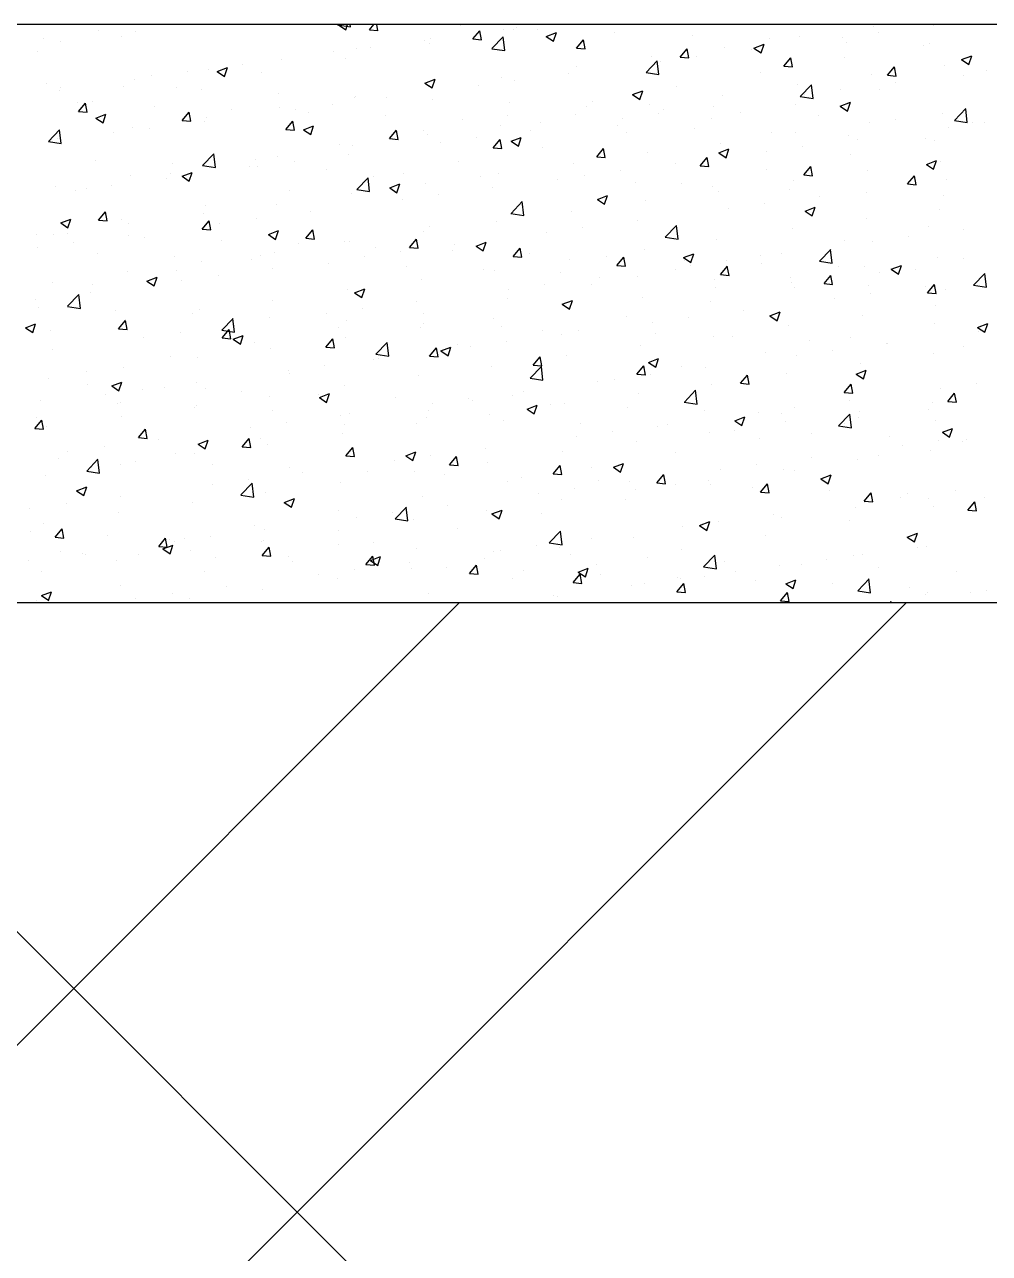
# Model space of a CAD drawing. Header units: millimetres. Extents: x 331487 to 517269, y 198509 to 399936.
# Drawn here: x 406974 to 407642, y 399086 to 399936 of the extents above; entities that cross this region are included whole.
import ezdxf

# ---------------------------------------------------------------- set-up
doc = ezdxf.new("R2010")
doc.units = ezdxf.units.MM
doc.header["$MEASUREMENT"] = 0
doc.linetypes.add('DASHED', pattern=[0.75, 0.5, -0.25])
doc.layers.add('9th_Sunk', color=251, linetype='DASHED', lineweight=5)
doc.layers.add('COLUMN', color=6, linetype='Continuous')

msp = doc.modelspace()

# ---------------------------------------------------------------- linework, layer by layer
at = {"layer": '9th_Sunk', "linetype": 'Continuous'}
for p, q in [((405151.8, 397104.15), (407584.13, 399536.48)), ((405615.84, 397877.55), (407274.77, 399536.48)), ((407471.99, 398805.62), (406741.14, 399536.48))]:
    msp.add_line(p, q, dxfattribs=at)
at = {"layer": 'COLUMN'}
for p, q in [((420345.71, 399936.48), (392220.13, 399936.48)), ((420350.13, 399536.48), (392620.13, 399536.48))]:
    msp.add_line(p, q, dxfattribs=at)
at = {"layer": 'COLUMN', "color": 2, "linetype": 'Continuous'}
for p, q in [((407025.23, 399932.04), (407025.23, 399932.04)), ((407051.09, 399931.97), (407051.09, 399931.97)), ((407190.66, 399936.36), (407199.55, 399934.98)), ((407190.69, 399936.4), (407190.77, 399936.48)), ((407191.39, 399936.28), (407191.9, 399936.48)), ((407191.39, 399936.28), (407196.37, 399932.92)), ((407196.36, 399932.92), (407197.55, 399936.48)), ((407199.55, 399934.98), (407199.38, 399936.48)), ((407212.64, 399932.79), (407215.73, 399936.48)), ((407212.64, 399932.79), (407218.61, 399932.27)), ((407218.61, 399932.26), (407217.84, 399936.48)), ((407275.78, 399935.63), (407275.78, 399935.63)), ((407284.36, 399926.52), (407289.18, 399932.26)), ((407290.34, 399925.99), (407289.18, 399932.26)), ((407305.52, 399933.07), (407305.52, 399933.07)), ((407312.63, 399933.1), (407312.63, 399933.1)), ((407314.2, 399934.11), (407314.2, 399934.11)), ((407329.17, 399933.38), (407329.17, 399933.38)), ((407561.38, 399935.26), (407561.38, 399935.26)), ((407602.93, 399936.14), (407602.93, 399936.14)), ((406987.36, 399927.06), (406987.36, 399927.06)), ((406999.15, 399924.47), (406999.15, 399924.47)), ((407041.17, 399928.05), (407041.17, 399928.05)), ((407251.05, 399925.8), (407251.05, 399925.8)), ((407255.01, 399926.66), (407255.01, 399926.66)), ((407284.36, 399926.52), (407290.34, 399925.99)), ((407297.42, 399919.85), (407305.21, 399927.97)), ((407306.28, 399918.43), (407305.17, 399927.93)), ((407335.1, 399928.27), (407342.11, 399930.96)), ((407335.1, 399928.27), (407340.08, 399924.92)), ((407340.07, 399924.91), (407342.1, 399930.96)), ((407356.09, 399920.24), (407360.91, 399925.99)), ((407362.06, 399919.71), (407360.91, 399925.98)), ((407382.55, 399931.12), (407382.55, 399931.12)), ((407435.93, 399928.87), (407435.93, 399928.87)), ((407489.31, 399926.61), (407489.31, 399926.61)), ((407510.03, 399928.22), (407510.03, 399928.22)), ((407540.02, 399927.86), (407540.02, 399927.86)), ((407542.7, 399924.35), (407542.7, 399924.35)), ((407565.05, 399931.16), (407565.05, 399931.16)), ((407600.1, 399923.48), (407600.1, 399923.48)), ((406982.85, 399918.04), (406982.85, 399918.04)), ((407188.14, 399917.51), (407188.14, 399917.51)), ((407203.66, 399919.62), (407203.66, 399919.62)), ((407213.17, 399920.81), (407213.17, 399920.81)), ((407254.31, 399923.09), (407254.31, 399923.09)), ((407297.38, 399919.81), (407306.28, 399918.43)), ((407356.09, 399920.24), (407362.07, 399919.72)), ((407427.82, 399913.97), (407432.64, 399919.71)), ((407433.79, 399913.44), (407432.63, 399919.71)), ((407458.09, 399920.72), (407458.09, 399920.72)), ((407476.86, 399919.55), (407476.86, 399919.55)), ((407478.82, 399920.26), (407485.82, 399922.95)), ((407478.82, 399920.26), (407483.79, 399916.91)), ((407483.79, 399916.91), (407485.82, 399922.95)), ((407596.08, 399922.1), (407596.08, 399922.1)), ((407622.53, 399912.25), (407629.53, 399914.94)), ((407627.5, 399908.9), (407629.53, 399914.94)), ((407107.37, 399904.03), (407114.37, 399906.71)), ((407112.34, 399900.67), (407114.37, 399906.71)), ((407124.98, 399909.2), (407124.98, 399909.2)), ((407151.72, 399912.13), (407151.72, 399912.13)), ((407195.99, 399913.08), (407195.99, 399913.08)), ((407356.24, 399907.27), (407356.24, 399907.27)), ((407404.14, 399903.3), (407411.93, 399911.41)), ((407407.58, 399914.32), (407407.58, 399914.32)), ((407413, 399901.88), (407411.9, 399911.38)), ((407413.96, 399911.27), (407413.96, 399911.27)), ((407427.82, 399913.97), (407433.79, 399913.44)), ((407438.99, 399914.56), (407438.99, 399914.56)), ((407499.54, 399907.69), (407504.36, 399913.44)), ((407499.54, 399907.69), (407505.52, 399907.17)), ((407505.52, 399907.16), (407504.36, 399913.43)), ((407541.78, 399913.47), (407541.78, 399913.47)), ((407571.27, 399901.42), (407576.09, 399907.16)), ((407577.24, 399900.89), (407576.09, 399907.15)), ((407610.67, 399908.37), (407610.67, 399908.37)), ((407622.53, 399912.25), (407627.5, 399908.9)), ((407049.87, 399898.68), (407049.87, 399898.68)), ((407062.08, 399900.92), (407062.08, 399900.92)), ((407087.11, 399904.21), (407087.11, 399904.21)), ((407101.21, 399905.72), (407101.21, 399905.72)), ((407107.37, 399904.03), (407112.34, 399900.67)), ((407137.68, 399903.07), (407137.68, 399903.07)), ((407251.08, 399896.02), (407258.08, 399898.7)), ((407256.05, 399892.66), (407258.08, 399898.7)), ((407304.3, 399899.78), (407304.3, 399899.78)), ((407312.93, 399897.96), (407312.93, 399897.96)), ((407350.8, 399902.95), (407350.8, 399902.95)), ((407404.11, 399903.26), (407413, 399901.88)), ((407483.46, 399903.46), (407483.46, 399903.46)), ((407560.16, 399901.97), (407560.16, 399901.97)), ((407571.27, 399901.42), (407577.24, 399900.89)), ((407624.06, 399901.53), (407624.06, 399901.53)), ((407639.77, 399905.02), (407639.77, 399905.02)), ((406989.4, 399895.81), (406989.4, 399895.81)), ((406997.93, 399891.19), (406997.93, 399891.19)), ((406998.92, 399892.6), (406998.92, 399892.6)), ((407042.78, 399893.55), (407042.78, 399893.55)), ((407079.36, 399893.05), (407079.36, 399893.05)), ((407096.16, 399891.3), (407096.16, 399891.3)), ((407251.08, 399896.02), (407256.06, 399892.66)), ((407253.79, 399893.38), (407253.79, 399893.38)), ((407287.89, 399894.67), (407287.89, 399894.67)), ((407394.79, 399888.01), (407401.8, 399890.7)), ((407399.77, 399884.65), (407401.79, 399890.69)), ((407425.14, 399893.45), (407425.14, 399893.45)), ((407508.82, 399894.93), (407508.82, 399894.93)), ((407510.87, 399886.74), (407518.66, 399894.86)), ((407519.73, 399885.33), (407518.62, 399894.83)), ((407538.75, 399891.72), (407538.75, 399891.72)), ((407565.74, 399891.52), (407565.74, 399891.52)), ((407576.62, 399896.7), (407576.62, 399896.7)), ((407010.48, 399882.38), (407010.48, 399882.38)), ((407011.33, 399876.4), (407016.16, 399882.14)), ((407017.31, 399875.87), (407016.15, 399882.14)), ((407021.04, 399883.04), (407021.04, 399883.04)), ((407149.55, 399889.04), (407149.55, 399889.04)), ((407186.87, 399881.37), (407186.87, 399881.37)), ((407202.45, 399886.33), (407202.45, 399886.33)), ((407202.93, 399886.79), (407202.93, 399886.79)), ((407224.74, 399886.35), (407224.74, 399886.35)), ((407256.31, 399884.53), (407256.31, 399884.53)), ((407309.69, 399882.28), (407309.69, 399882.28)), ((407366.82, 399883.44), (407366.82, 399883.44)), ((407394.79, 399888.01), (407399.77, 399884.65)), ((407406.37, 399881.03), (407406.37, 399881.03)), ((407456.88, 399887.43), (407456.88, 399887.43)), ((407507.42, 399881.5), (407507.42, 399881.5)), ((407510.83, 399886.71), (407519.73, 399885.33)), ((407513.71, 399888.42), (407513.71, 399888.42)), ((407538.51, 399880), (407545.51, 399882.69)), ((407543.48, 399876.64), (407545.51, 399882.69)), ((407011.33, 399876.4), (407017.31, 399875.87)), ((407023.35, 399871.77), (407030.35, 399874.46)), ((407028.32, 399868.42), (407030.35, 399874.46)), ((407063.87, 399880.12), (407063.87, 399880.12)), ((407083.06, 399870.12), (407087.88, 399875.87)), ((407089.04, 399869.59), (407087.88, 399875.86)), ((407100, 399872.43), (407100, 399872.43)), ((407117.25, 399877.87), (407117.25, 399877.87)), ((407150.51, 399878.84), (407150.51, 399878.84)), ((407161.83, 399878.07), (407161.83, 399878.07)), ((407170.63, 399875.61), (407170.63, 399875.61)), ((407224.01, 399873.36), (407224.01, 399873.36)), ((407308.5, 399873.43), (407308.5, 399873.43)), ((407355.02, 399873.99), (407355.02, 399873.99)), ((407363.07, 399880.02), (407363.07, 399880.02)), ((407412.68, 399875.12), (407412.68, 399875.12)), ((407416.46, 399877.77), (407416.46, 399877.77)), ((407450.56, 399880.11), (407450.56, 399880.11)), ((407469.84, 399875.51), (407469.84, 399875.51)), ((407523.22, 399873.26), (407523.22, 399873.26)), ((407538.51, 399880), (407543.48, 399876.64)), ((407609.46, 399875.08), (407609.46, 399875.08)), ((407617.59, 399870.19), (407625.38, 399878.31)), ((407626.45, 399868.78), (407625.35, 399878.27)), ((406990.5, 399855.54), (406998.29, 399863.66)), ((407023.35, 399871.77), (407028.32, 399868.42)), ((407048.65, 399865.39), (407048.65, 399865.39)), ((407060.8, 399864.77), (407060.8, 399864.77)), ((407083.06, 399870.12), (407089.04, 399869.6)), ((407098.68, 399869.76), (407098.68, 399869.76)), ((407154.79, 399863.85), (407159.61, 399869.59)), ((407154.79, 399863.85), (407160.76, 399863.32)), ((407160.76, 399863.32), (407159.61, 399869.59)), ((407167.06, 399863.76), (407174.06, 399866.45)), ((407167.06, 399863.76), (407172.03, 399860.41)), ((407172.03, 399860.41), (407174.06, 399866.45)), ((407277.4, 399871.1), (407277.4, 399871.1)), ((407303.09, 399866.49), (407303.09, 399866.49)), ((407330.78, 399868.84), (407330.78, 399868.84)), ((407384.16, 399866.59), (407384.16, 399866.59)), ((407387.65, 399871.82), (407387.65, 399871.82)), ((407437.54, 399864.33), (407437.54, 399864.33)), ((407449.1, 399871.49), (407449.1, 399871.49)), ((407558.94, 399868.68), (407558.94, 399868.68)), ((407576.6, 399871), (407576.6, 399871)), ((407613.47, 399865.58), (407613.47, 399865.58)), ((407617.56, 399870.16), (407626.45, 399868.78)), ((407629.99, 399868.74), (407629.99, 399868.74)), ((407638.5, 399868.87), (407638.5, 399868.87)), ((406990.47, 399855.5), (406999.36, 399854.12)), ((406996.72, 399857.9), (406996.72, 399857.9)), ((406999.36, 399854.13), (406998.26, 399863.62)), ((407035.77, 399861.48), (407035.77, 399861.48)), ((407226.51, 399857.57), (407231.33, 399863.32)), ((407226.51, 399857.57), (407232.49, 399857.05)), ((407232.49, 399857.04), (407231.33, 399863.31)), ((407250.18, 399863.42), (407250.18, 399863.42)), ((407252.57, 399860.09), (407252.57, 399860.09)), ((407261.59, 399855.23), (407261.59, 399855.23)), ((407286.62, 399858.52), (407286.62, 399858.52)), ((407298.24, 399851.3), (407303.06, 399857.04)), ((407304.21, 399850.77), (407303.06, 399857.04)), ((407310.77, 399855.76), (407317.77, 399858.44)), ((407310.77, 399855.76), (407315.75, 399852.4)), ((407315.74, 399852.4), (407317.77, 399858.44)), ((407324.49, 399863.51), (407324.49, 399863.51)), ((407390.78, 399861.48), (407390.78, 399861.48)), ((407490.92, 399862.08), (407490.92, 399862.08)), ((407507.6, 399861.64), (407507.6, 399861.64)), ((407544.31, 399859.82), (407544.31, 399859.82)), ((407550.31, 399857.26), (407550.31, 399857.26)), ((407597.69, 399857.57), (407597.69, 399857.57)), ((407603.93, 399856.52), (407603.93, 399856.52)), ((407097.23, 399838.99), (407105.02, 399847.11)), ((407106.09, 399837.57), (407104.98, 399847.07)), ((407191.87, 399853.41), (407191.87, 399853.41)), ((407198.43, 399846.91), (407198.43, 399846.91)), ((407201.23, 399853.04), (407201.23, 399853.04)), ((407298.24, 399851.3), (407304.22, 399850.77)), ((407332.46, 399851.47), (407332.46, 399851.47)), ((407369.96, 399845.02), (407374.79, 399850.77)), ((407375.94, 399844.49), (407374.78, 399850.76)), ((407405.15, 399847.74), (407405.15, 399847.74)), ((407454.49, 399847.75), (407461.49, 399850.43)), ((407454.49, 399847.75), (407459.46, 399844.39)), ((407455.66, 399854.14), (407455.66, 399854.14)), ((407459.46, 399844.39), (407461.48, 399850.43)), ((407487.4, 399848.98), (407487.4, 399848.98)), ((407512.44, 399852.27), (407512.44, 399852.27)), ((407022.89, 399842.72), (407022.89, 399842.72)), ((407076.27, 399840.47), (407076.27, 399840.47)), ((407097.19, 399838.95), (407106.09, 399837.57)), ((407098.78, 399839.15), (407098.78, 399839.15)), ((407129.65, 399838.21), (407129.65, 399838.21)), ((407133.55, 399843.4), (407133.55, 399843.4)), ((407135.52, 399838.63), (407135.52, 399838.63)), ((407149.29, 399845.55), (407149.29, 399845.55)), ((407160.56, 399841.93), (407160.56, 399841.93)), ((407274.15, 399841.46), (407274.15, 399841.46)), ((407353.81, 399840.7), (407353.81, 399840.7)), ((407369.96, 399845.02), (407375.94, 399844.5)), ((407424.25, 399840.66), (407424.25, 399840.66)), ((407441.69, 399838.75), (407446.51, 399844.49)), ((407441.69, 399838.75), (407447.67, 399838.22)), ((407447.67, 399838.22), (407446.51, 399844.49)), ((407513.42, 399832.47), (407518.24, 399838.22)), ((407519.39, 399831.94), (407518.24, 399838.21)), ((407545.61, 399846.51), (407545.61, 399846.51)), ((407598.2, 399839.74), (407605.2, 399842.43)), ((407598.2, 399839.74), (407603.17, 399836.38)), ((407603.17, 399836.38), (407605.2, 399842.42)), ((407608.24, 399841.79), (407608.24, 399841.79)), ((407047.44, 399832.1), (407047.44, 399832.1)), ((407072.37, 399830.32), (407072.37, 399830.32)), ((407075.23, 399833.39), (407075.23, 399833.39)), ((407083.04, 399831.51), (407090.04, 399834.2)), ((407083.04, 399831.51), (407088.01, 399828.16)), ((407088.01, 399828.15), (407090.04, 399834.2)), ((407183.03, 399835.96), (407183.03, 399835.96)), ((407203.95, 399822.44), (407211.74, 399830.55)), ((407212.81, 399821.02), (407211.71, 399830.52)), ((407215.83, 399831.45), (407215.83, 399831.45)), ((407236.42, 399833.7), (407236.42, 399833.7)), ((407289.8, 399831.45), (407289.8, 399831.45)), ((407301.87, 399833.2), (407301.87, 399833.2)), ((407361.34, 399832.38), (407361.34, 399832.38)), ((407386.38, 399835.68), (407386.38, 399835.68)), ((407487.29, 399836.5), (407487.29, 399836.5)), ((407513.42, 399832.47), (407519.39, 399831.95)), ((407557.73, 399835.39), (407557.73, 399835.39)), ((407585.14, 399826.2), (407589.96, 399831.94)), ((407591.12, 399825.67), (407589.96, 399831.94)), ((406995.5, 399824.61), (406995.5, 399824.61)), ((407009.46, 399822.03), (407009.46, 399822.03)), ((407016.91, 399823.38), (407016.91, 399823.38)), ((407034.5, 399825.33), (407034.5, 399825.33)), ((407157.51, 399821.44), (407157.51, 399821.44)), ((407203.92, 399822.4), (407212.81, 399821.02)), ((407226.75, 399823.5), (407233.75, 399826.19)), ((407226.75, 399823.5), (407231.72, 399820.15)), ((407231.72, 399820.15), (407233.75, 399826.19)), ((407251.36, 399826.8), (407251.36, 399826.8)), ((407298.19, 399824.07), (407298.19, 399824.07)), ((407343.18, 399829.19), (407343.18, 399829.19)), ((407396.56, 399826.94), (407396.56, 399826.94)), ((407428.97, 399826.49), (407428.97, 399826.49)), ((407449.94, 399824.68), (407449.94, 399824.68)), ((407503.33, 399822.42), (407503.33, 399822.42)), ((407506.39, 399828.35), (407506.39, 399828.35)), ((407585.14, 399826.2), (407591.12, 399825.67)), ((407587.16, 399826.13), (407587.16, 399826.13)), ((407612.19, 399829.43), (407612.19, 399829.43)), ((407200.01, 399819.76), (407200.01, 399819.76)), ((407235.28, 399815.79), (407235.28, 399815.79)), ((407260.31, 399819.08), (407260.31, 399819.08)), ((407310.68, 399805.88), (407318.47, 399814)), ((407319.54, 399804.47), (407318.43, 399813.97)), ((407370.46, 399815.49), (407377.47, 399818.18)), ((407370.46, 399815.49), (407375.44, 399812.14)), ((407370.66, 399816.48), (407370.66, 399816.48)), ((407375.43, 399812.14), (407377.46, 399818.18)), ((407403.94, 399814.45), (407403.94, 399814.45)), ((407454.45, 399820.85), (407454.45, 399820.85)), ((407486.13, 399812.83), (407486.13, 399812.83)), ((407524, 399817.82), (407524, 399817.82)), ((407556.71, 399820.17), (407556.71, 399820.17)), ((407610.09, 399817.91), (407610.09, 399817.91)), ((407025.21, 399801.18), (407030.03, 399806.92)), ((407031.18, 399800.65), (407030.03, 399806.92)), ((407097.57, 399805.86), (407097.57, 399805.86)), ((407099.19, 399811.43), (407099.19, 399811.43)), ((407148.08, 399812.26), (407148.08, 399812.26)), ((407172.12, 399807.47), (407172.12, 399807.47)), ((407310.64, 399805.85), (407319.54, 399804.47)), ((407312.34, 399806.47), (407312.34, 399806.47)), ((407352.59, 399807.41), (407352.59, 399807.41)), ((407461.1, 399809.54), (407461.1, 399809.54)), ((407514.18, 399807.48), (407521.18, 399810.17)), ((407514.18, 399807.48), (407519.15, 399804.13)), ((407519.15, 399804.13), (407521.17, 399810.17)), ((407607.02, 399808.5), (407607.02, 399808.5)), ((406999.02, 399799.26), (407006.02, 399801.95)), ((406999.02, 399799.26), (407003.99, 399795.9)), ((407003.99, 399795.9), (407006.01, 399801.94)), ((407025.21, 399801.18), (407031.19, 399800.66)), ((407040.87, 399801.42), (407040.87, 399801.42)), ((407046.22, 399798.81), (407046.22, 399798.81)), ((407096.94, 399794.9), (407101.76, 399800.65)), ((407102.91, 399794.37), (407101.75, 399800.64)), ((407109.22, 399799.19), (407109.22, 399799.19)), ((407134.25, 399802.49), (407134.25, 399802.49)), ((407254.02, 399796.46), (407254.02, 399796.46)), ((407300.65, 399799.91), (407300.65, 399799.91)), ((407360.07, 399796.24), (407360.07, 399796.24)), ((407397.94, 399801.22), (407397.94, 399801.22)), ((407417.4, 399789.33), (407425.19, 399797.45)), ((407426.26, 399787.92), (407425.16, 399797.41)), ((407556.51, 399802.1), (407556.51, 399802.1)), ((407599.8, 399796.85), (407599.8, 399796.85)), ((406982.55, 399791.41), (406982.55, 399791.41)), ((406994.28, 399791.32), (406994.28, 399791.32)), ((407003.41, 399791.62), (407003.41, 399791.62)), ((407046.06, 399790.88), (407046.06, 399790.88)), ((407056.8, 399789.37), (407056.8, 399789.37)), ((407096.94, 399794.9), (407102.91, 399794.38)), ((407142.73, 399791.25), (407149.73, 399793.94)), ((407142.73, 399791.25), (407147.7, 399787.89)), ((407147.7, 399787.89), (407149.73, 399793.94)), ((407168.66, 399788.63), (407173.48, 399794.37)), ((407168.66, 399788.63), (407174.64, 399788.11)), ((407174.64, 399788.1), (407173.48, 399794.37)), ((407240.39, 399782.35), (407245.21, 399788.1)), ((407246.36, 399781.82), (407245.21, 399788.09)), ((407250.14, 399793.51), (407250.14, 399793.51)), ((407335.04, 399792.94), (407335.04, 399792.94)), ((407417.37, 399789.3), (407426.26, 399787.92)), ((407453.23, 399787.56), (407453.23, 399787.56)), ((407505.17, 399795.06), (407505.17, 399795.06)), ((407585.89, 399789.99), (407585.89, 399789.99)), ((407623.76, 399794.98), (407623.76, 399794.98)), ((406983.16, 399782.59), (406983.16, 399782.59)), ((407008.19, 399785.89), (407008.19, 399785.89)), ((407110.18, 399787.11), (407110.18, 399787.11)), ((407146.86, 399778.97), (407146.86, 399778.97)), ((407163.56, 399784.86), (407163.56, 399784.86)), ((407195.7, 399786.45), (407195.7, 399786.45)), ((407198.8, 399786.47), (407198.8, 399786.47)), ((407216.94, 399782.6), (407216.94, 399782.6)), ((407234.01, 399779.64), (407234.01, 399779.64)), ((407240.39, 399782.35), (407246.37, 399781.83)), ((407270.32, 399780.35), (407270.32, 399780.35)), ((407271.88, 399784.63), (407271.88, 399784.63)), ((407286.44, 399783.24), (407293.44, 399785.93)), ((407286.44, 399783.24), (407291.42, 399779.89)), ((407291.41, 399779.88), (407293.44, 399785.93)), ((407312.11, 399776.08), (407316.93, 399781.82)), ((407318.09, 399775.55), (407316.93, 399781.82)), ((407402.72, 399781.16), (407402.72, 399781.16)), ((407524.13, 399772.78), (407531.91, 399780.9)), ((407532.98, 399771.37), (407531.88, 399780.86)), ((407541.48, 399786.84), (407541.48, 399786.84)), ((407560.85, 399786.69), (407560.85, 399786.69)), ((407024.5, 399778.19), (407024.5, 399778.19)), ((407077.88, 399775.94), (407077.88, 399775.94)), ((407096.35, 399772.57), (407096.35, 399772.57)), ((407131.26, 399773.68), (407131.26, 399773.68)), ((407137.38, 399776.44), (407137.38, 399776.44)), ((407184.64, 399771.43), (407184.64, 399771.43)), ((407208.97, 399776.35), (407208.97, 399776.35)), ((407312.11, 399776.08), (407318.09, 399775.55)), ((407323.71, 399778.09), (407323.71, 399778.09)), ((407351.38, 399774.12), (407351.38, 399774.12)), ((407377.09, 399775.84), (407377.09, 399775.84)), ((407383.84, 399769.8), (407388.66, 399775.55)), ((407389.81, 399769.27), (407388.66, 399775.54)), ((407430.15, 399775.23), (407437.16, 399777.92)), ((407430.15, 399775.23), (407435.13, 399771.88)), ((407430.47, 399773.58), (407430.47, 399773.58)), ((407435.12, 399771.88), (407437.15, 399777.92)), ((407459.82, 399773.39), (407459.82, 399773.39)), ((407483.16, 399776.83), (407483.16, 399776.83)), ((407483.85, 399771.32), (407483.85, 399771.32)), ((407497.7, 399778.38), (407497.7, 399778.38)), ((407524.09, 399772.74), (407532.98, 399771.36)), ((407605.81, 399775.21), (407605.81, 399775.21)), ((407623.76, 399774.9), (407623.76, 399774.9)), ((407045.01, 399765.53), (407045.01, 399765.53)), ((407058.71, 399759), (407065.71, 399761.68)), ((407063.68, 399755.64), (407065.7, 399761.68)), ((407079.06, 399766.43), (407079.06, 399766.43)), ((407107.94, 399763.04), (407107.94, 399763.04)), ((407145.82, 399768.03), (407145.82, 399768.03)), ((407238.03, 399769.17), (407238.03, 399769.17)), ((407291.41, 399766.91), (407291.41, 399766.91)), ((407299.44, 399766.62), (407299.44, 399766.62)), ((407344.79, 399764.66), (407344.79, 399764.66)), ((407371.64, 399761.78), (407371.64, 399761.78)), ((407383.84, 399769.8), (407389.82, 399769.28)), ((407398.17, 399762.4), (407398.17, 399762.4)), ((407424.84, 399766.82), (407424.84, 399766.82)), ((407434.79, 399770.1), (407434.79, 399770.1)), ((407455.57, 399763.53), (407460.39, 399769.27)), ((407455.57, 399763.53), (407461.54, 399763)), ((407461.54, 399763), (407460.38, 399769.27)), ((407503.95, 399761.77), (407503.95, 399761.77)), ((407527.29, 399757.25), (407532.11, 399763)), ((407533.27, 399756.72), (407532.11, 399762.99)), ((407537.24, 399769.07), (407537.24, 399769.07)), ((407555.3, 399768.81), (407555.3, 399768.81)), ((407565.44, 399764.89), (407565.44, 399764.89)), ((407573.87, 399767.22), (407580.87, 399769.91)), ((407573.87, 399767.22), (407578.84, 399763.87)), ((407578.84, 399763.87), (407580.87, 399769.91)), ((407590.62, 399766.81), (407590.62, 399766.81)), ((407630.85, 399756.23), (407638.64, 399764.35)), ((407639.71, 399754.81), (407638.6, 399764.31)), ((406993.07, 399758.03), (406993.07, 399758.03)), ((407020.74, 399756.41), (407020.74, 399756.41)), ((407058.71, 399759), (407063.68, 399755.64)), ((407082.91, 399759.75), (407082.91, 399759.75)), ((407197.58, 399753.18), (407197.58, 399753.18)), ((407202.42, 399750.99), (407209.42, 399753.67)), ((407207.39, 399747.63), (407209.42, 399753.67)), ((407248.93, 399760.22), (407248.93, 399760.22)), ((407308.73, 399753.5), (407308.73, 399753.5)), ((407333.76, 399756.8), (407333.76, 399756.8)), ((407366.53, 399756.81), (407366.53, 399756.81)), ((407451.56, 399760.15), (407451.56, 399760.15)), ((407452.01, 399754.27), (407452.01, 399754.27)), ((407504.94, 399757.89), (407504.94, 399757.89)), ((407507.13, 399754.88), (407507.13, 399754.88)), ((407527.29, 399757.25), (407533.27, 399756.73)), ((407558.32, 399755.64), (407558.32, 399755.64)), ((407597.45, 399755.53), (407597.45, 399755.53)), ((407599.02, 399750.98), (407603.84, 399756.72)), ((407604.99, 399750.45), (407603.84, 399756.72)), ((407611.7, 399753.38), (407611.7, 399753.38)), ((407630.81, 399756.19), (407639.71, 399754.81)), ((406981.88, 399746.45), (406981.88, 399746.45)), ((407003.76, 399741.58), (407011.55, 399749.69)), ((407012.62, 399740.16), (407011.52, 399749.66)), ((407019.76, 399751.43), (407019.76, 399751.43)), ((407145.64, 399745.68), (407145.64, 399745.68)), ((407202.42, 399750.99), (407207.39, 399747.63)), ((407245.57, 399745.19), (407245.57, 399745.19)), ((407308.21, 399746.8), (407308.21, 399746.8)), ((407346.13, 399742.98), (407353.13, 399745.67)), ((407351.1, 399739.62), (407353.13, 399745.66)), ((407401.5, 399747.87), (407401.5, 399747.87)), ((407448.81, 399744.87), (407448.81, 399744.87)), ((407534.55, 399747.25), (407534.55, 399747.25)), ((407559.58, 399750.55), (407559.58, 399750.55)), ((407599.02, 399750.98), (407605, 399750.45)), ((406983.52, 399740.79), (406983.52, 399740.79)), ((407003.73, 399741.54), (407012.62, 399740.16)), ((407036.9, 399738.54), (407036.9, 399738.54)), ((407090.28, 399736.28), (407090.28, 399736.28)), ((407095.13, 399739.28), (407095.13, 399739.28)), ((407182.67, 399736.9), (407182.67, 399736.9)), ((407207.7, 399740.2), (407207.7, 399740.2)), ((407249.89, 399736.79), (407249.89, 399736.79)), ((407346.13, 399742.98), (407351.11, 399739.62)), ((407350.16, 399740.83), (407350.16, 399740.83)), ((407471.39, 399738.94), (407471.39, 399738.94)), ((407489.84, 399734.97), (407496.85, 399737.66)), ((407494.82, 399731.61), (407496.84, 399737.66)), ((407604.59, 399741.92), (407604.59, 399741.92)), ((406974.68, 399726.74), (406981.69, 399729.43)), ((406979.65, 399723.39), (406981.68, 399729.43)), ((407039.08, 399725.96), (407043.91, 399731.7)), ((407043.79, 399732.24), (407043.79, 399732.24)), ((407045.06, 399725.43), (407043.9, 399731.7)), ((407110.49, 399725.02), (407118.28, 399733.14)), ((407119.35, 399723.61), (407118.24, 399733.11)), ((407119.51, 399728.59), (407119.51, 399728.59)), ((407143.66, 399734.03), (407143.66, 399734.03)), ((407197.05, 399731.77), (407197.05, 399731.77)), ((407250.43, 399729.52), (407250.43, 399729.52)), ((407298.22, 399733.33), (407298.22, 399733.33)), ((407390.49, 399734.85), (407390.49, 399734.85)), ((407408.48, 399730.66), (407408.48, 399730.66)), ((407433.52, 399733.95), (407433.52, 399733.95)), ((407489.84, 399734.97), (407494.82, 399731.61)), ((407502.74, 399728.48), (407502.74, 399728.48)), ((407554.08, 399735.52), (407554.08, 399735.52)), ((407603.63, 399729.89), (407603.63, 399729.89)), ((407633.56, 399726.96), (407640.56, 399729.65)), ((407638.53, 399723.6), (407640.56, 399729.65)), ((406974.68, 399726.74), (406979.66, 399723.39)), ((406991.85, 399724.74), (406991.85, 399724.74)), ((407039.08, 399725.96), (407045.06, 399725.44)), ((407056.6, 399720.31), (407056.6, 399720.31)), ((407081.64, 399723.6), (407081.64, 399723.6)), ((407110.45, 399724.99), (407119.35, 399723.61)), ((407110.81, 399719.68), (407115.63, 399725.43)), ((407110.81, 399719.68), (407116.79, 399719.16)), ((407116.79, 399719.16), (407115.63, 399725.42)), ((407118.4, 399718.73), (407125.4, 399721.42)), ((407123.37, 399715.38), (407125.4, 399721.42)), ((407182.54, 399713.41), (407187.36, 399719.15)), ((407188.51, 399712.88), (407187.36, 399719.15)), ((407191.57, 399726.78), (407191.57, 399726.78)), ((407196.37, 399719.89), (407196.37, 399719.89)), ((407247.71, 399726.93), (407247.71, 399726.93)), ((407303.81, 399727.26), (407303.81, 399727.26)), ((407332.17, 399724.84), (407332.17, 399724.84)), ((407345.33, 399722.34), (407345.33, 399722.34)), ((407357.19, 399725.01), (407357.19, 399725.01)), ((407410.58, 399722.75), (407410.58, 399722.75)), ((407450.8, 399720.98), (407450.8, 399720.98)), ((407463.96, 399720.49), (407463.96, 399720.49)), ((407545.32, 399719.88), (407545.32, 399719.88)), ((407633.56, 399726.96), (407638.53, 399723.61)), ((407634.3, 399724.41), (407634.3, 399724.41)), ((406993.45, 399711.99), (406993.45, 399711.99)), ((407118.4, 399718.73), (407123.37, 399715.38)), ((407133.25, 399716.77), (407133.25, 399716.77)), ((407144.43, 399712.39), (407144.43, 399712.39)), ((407182.54, 399713.41), (407188.51, 399712.89)), ((407217.21, 399708.47), (407225, 399716.59)), ((407226.07, 399707.06), (407224.96, 399716.55)), ((407254.26, 399707.13), (407259.08, 399712.88)), ((407260.24, 399706.6), (407259.08, 399712.87)), ((407262.11, 399710.73), (407269.11, 399713.41)), ((407262.11, 399710.73), (407267.08, 399707.37)), ((407267.08, 399707.37), (407269.11, 399713.41)), ((407273.85, 399714.83), (407273.85, 399714.83)), ((407282.42, 399714.06), (407282.42, 399714.06)), ((407307.46, 399717.36), (407307.46, 399717.36)), ((407400.29, 399714.58), (407400.29, 399714.58)), ((407517.34, 399718.24), (407517.34, 399718.24)), ((407533.27, 399711.11), (407533.27, 399711.11)), ((407570.72, 399715.98), (407570.72, 399715.98)), ((407571.15, 399716.09), (407571.15, 399716.09)), ((407624.1, 399713.73), (407624.1, 399713.73)), ((407074.93, 399706.76), (407074.93, 399706.76)), ((407093.92, 399705.99), (407093.92, 399705.99)), ((407215.53, 399704.82), (407215.53, 399704.82)), ((407217.18, 399708.44), (407226.07, 399707.06)), ((407219.27, 399705.74), (407219.27, 399705.74)), ((407254.26, 399707.13), (407260.24, 399706.61)), ((407325.99, 399700.86), (407330.81, 399706.6)), ((407331.96, 399700.33), (407330.81, 399706.6)), ((407348.94, 399707.54), (407348.94, 399707.54)), ((407405.82, 399702.72), (407412.82, 399705.4)), ((407405.82, 399702.72), (407410.8, 399699.36)), ((407410.79, 399699.36), (407412.82, 399705.4)), ((407487, 399709.87), (407487, 399709.87)), ((407508.24, 399707.81), (407508.24, 399707.81)), ((407552.86, 399702.23), (407552.86, 399702.23)), ((407603.38, 399708.63), (407603.38, 399708.63)), ((407016.61, 399696.75), (407016.61, 399696.75)), ((407042.57, 399698.95), (407042.57, 399698.95)), ((407156.36, 399697.46), (407156.36, 399697.46)), ((407157.21, 399694.81), (407157.21, 399694.81)), ((407181.39, 399700.76), (407181.39, 399700.76)), ((407246.49, 399693.64), (407246.49, 399693.64)), ((407297.01, 399700.04), (407297.01, 399700.04)), ((407323.93, 399691.92), (407331.72, 399700.04)), ((407325.99, 399700.86), (407331.97, 399700.34)), ((407332.79, 399690.51), (407331.69, 399700)), ((407397.71, 399694.58), (407402.54, 399700.33)), ((407397.72, 399694.58), (407403.69, 399694.06)), ((407403.69, 399694.05), (407402.53, 399700.32)), ((407407.21, 399694.51), (407407.21, 399694.51)), ((407428.68, 399699.86), (407428.68, 399699.86)), ((407445.08, 399699.5), (407445.08, 399699.5)), ((407469.44, 399688.31), (407474.26, 399694.05)), ((407475.42, 399687.78), (407474.26, 399694.05)), ((407501.52, 399695.19), (407501.52, 399695.19)), ((407549.54, 399694.71), (407556.54, 399697.4)), ((407549.54, 399694.71), (407554.51, 399691.35)), ((407554.51, 399691.35), (407556.53, 399697.39)), ((406990.64, 399691.45), (406990.64, 399691.45)), ((407017.43, 399687.44), (407017.43, 399687.44)), ((407034.37, 399686.48), (407041.38, 399689.17)), ((407034.37, 399686.48), (407039.35, 399683.13)), ((407039.35, 399683.12), (407041.37, 399689.17)), ((407070.81, 399685.18), (407070.81, 399685.18)), ((407093.2, 399689.15), (407093.2, 399689.15)), ((407195.15, 399686.6), (407195.15, 399686.6)), ((407323.9, 399691.88), (407332.79, 399690.5)), ((407370.36, 399689.85), (407370.36, 399689.85)), ((407382.18, 399691.21), (407382.18, 399691.21)), ((407449.58, 399687.69), (407449.58, 399687.69)), ((407469.44, 399688.31), (407475.42, 399687.79)), ((407541.17, 399682.03), (407545.99, 399687.78)), ((407547.14, 399681.5), (407545.99, 399687.77)), ((407633.03, 399688.26), (407633.03, 399688.26)), ((407030.3, 399680.87), (407030.3, 399680.87)), ((407055.33, 399684.16), (407055.33, 399684.16)), ((407098.89, 399684.8), (407098.89, 399684.8)), ((407124.19, 399682.93), (407124.19, 399682.93)), ((407143.21, 399679.1), (407143.21, 399679.1)), ((407177.57, 399680.67), (407177.57, 399680.67)), ((407178.09, 399678.47), (407185.09, 399681.16)), ((407178.09, 399678.47), (407183.06, 399675.12)), ((407183.06, 399675.12), (407185.09, 399681.16)), ((407230.96, 399678.42), (407230.96, 399678.42)), ((407281.15, 399677.91), (407281.15, 399677.91)), ((407312.04, 399679.84), (407312.04, 399679.84)), ((407319.02, 399682.9), (407319.02, 399682.9)), ((407399.07, 399681.29), (407399.07, 399681.29)), ((407430.66, 399675.37), (407438.45, 399683.49)), ((407439.52, 399673.95), (407438.41, 399683.45)), ((407541.17, 399682.03), (407547.14, 399681.51)), ((407544.84, 399676.65), (407544.84, 399676.65)), ((407607.99, 399684.97), (407607.99, 399684.97)), ((407612.89, 399675.76), (407617.71, 399681.5)), ((407618.87, 399675.23), (407617.71, 399681.5)), ((406985.13, 399676.26), (406985.13, 399676.26)), ((407038.51, 399674.01), (407038.51, 399674.01)), ((407040.58, 399674.79), (407040.58, 399674.79)), ((407091.89, 399671.75), (407091.89, 399671.75)), ((407092.7, 399672.7), (407092.7, 399672.7)), ((407145.28, 399669.49), (407145.28, 399669.49)), ((407253.72, 399669.83), (407253.72, 399669.83)), ((407256.11, 399674.62), (407256.11, 399674.62)), ((407284.34, 399676.16), (407284.34, 399676.16)), ((407321.8, 399670.46), (407328.8, 399673.15)), ((407321.8, 399670.46), (407326.77, 399667.11)), ((407326.77, 399667.11), (407328.8, 399673.15)), ((407337.72, 399673.91), (407337.72, 399673.91)), ((407347.73, 399674.25), (407347.73, 399674.25)), ((407391.1, 399671.65), (407391.1, 399671.65)), ((407430.62, 399675.33), (407439.52, 399673.95)), ((407444.48, 399669.39), (407444.48, 399669.39)), ((407481.93, 399668.37), (407481.93, 399668.37)), ((407506.97, 399671.67), (407506.97, 399671.67)), ((407551.65, 399668.94), (407551.65, 399668.94)), ((407599.51, 399670.22), (407599.51, 399670.22)), ((407602.16, 399675.34), (407602.16, 399675.34)), ((407612.89, 399675.76), (407618.87, 399675.23)), ((406981.23, 399657.02), (406986.05, 399662.76)), ((406982.26, 399664.78), (406982.26, 399664.78)), ((406987.21, 399656.49), (406986.05, 399662.75)), ((407041.36, 399665.66), (407041.36, 399665.66)), ((407155.09, 399661.32), (407155.09, 399661.32)), ((407192.96, 399666.3), (407192.96, 399666.3)), ((407195.4, 399659.82), (407195.4, 399659.82)), ((407198.66, 399667.24), (407198.66, 399667.24)), ((407245.28, 399660.35), (407245.28, 399660.35)), ((407252.04, 399664.98), (407252.04, 399664.98)), ((407295.79, 399666.75), (407295.79, 399666.75)), ((407305.42, 399662.73), (407305.42, 399662.73)), ((407358.8, 399660.47), (407358.8, 399660.47)), ((407418.78, 399660.06), (407418.78, 399660.06)), ((407465.51, 399662.45), (407472.51, 399665.14)), ((407465.51, 399662.45), (407470.49, 399659.1)), ((407470.48, 399659.1), (407472.51, 399665.14)), ((407497.87, 399667.14), (407497.87, 399667.14)), ((407500.31, 399661.9), (407500.31, 399661.9)), ((407537.38, 399658.82), (407545.17, 399666.93)), ((407541.19, 399660.21), (407541.19, 399660.21)), ((407546.24, 399657.4), (407545.14, 399666.9)), ((407551.25, 399664.88), (407551.25, 399664.88)), ((407604.63, 399662.63), (407604.63, 399662.63)), ((406981.23, 399657.02), (406987.21, 399656.49)), ((406989.42, 399658.16), (406989.42, 399658.16)), ((407052.96, 399650.74), (407057.78, 399656.49)), ((407058.93, 399650.21), (407057.78, 399656.48)), ((407130.05, 399658.02), (407130.05, 399658.02)), ((407193.94, 399653.31), (407193.94, 399653.31)), ((407355.87, 399651.77), (407355.87, 399651.77)), ((407380.9, 399655.07), (407380.9, 399655.07)), ((407412.19, 399658.22), (407412.19, 399658.22)), ((407448.37, 399654.4), (407448.37, 399654.4)), ((407465.57, 399655.96), (407465.57, 399655.96)), ((407518.95, 399653.71), (407518.95, 399653.71)), ((407537.35, 399658.78), (407546.24, 399657.4)), ((407572.33, 399651.45), (407572.33, 399651.45)), ((407609.23, 399654.45), (407616.23, 399657.13)), ((407609.23, 399654.45), (407614.2, 399651.09)), ((407614.2, 399651.09), (407616.22, 399657.13)), ((407029.02, 399644.72), (407029.02, 399644.72)), ((407052.96, 399650.74), (407058.94, 399650.22)), ((407066.9, 399649.71), (407066.9, 399649.71)), ((407094.06, 399646.22), (407101.07, 399648.91)), ((407094.07, 399646.22), (407099.04, 399642.86)), ((407099.04, 399642.86), (407101.06, 399648.91)), ((407124.69, 399644.46), (407129.51, 399650.21)), ((407124.69, 399644.46), (407130.66, 399643.94)), ((407130.66, 399643.94), (407129.5, 399650.2)), ((407137.09, 399649.81), (407137.09, 399649.81)), ((407142, 399645.81), (407142, 399645.81)), ((407196.41, 399638.19), (407201.23, 399643.93)), ((407202.39, 399637.66), (407201.23, 399643.93)), ((407292.71, 399643.46), (407292.71, 399643.46)), ((407397.86, 399648), (407397.86, 399648)), ((407482.87, 399650.2), (407482.87, 399650.2)), ((407581.69, 399645.52), (407581.69, 399645.52)), ((407606.72, 399648.82), (407606.72, 399648.82)), ((407623.47, 399648.27), (407623.47, 399648.27)), ((407625.72, 399649.2), (407625.72, 399649.2)), ((406997.53, 399636.61), (406997.53, 399636.61)), ((407003.99, 399641.43), (407003.99, 399641.43)), ((407017.02, 399627.61), (407024.81, 399635.73)), ((407025.88, 399626.2), (407024.77, 399635.69)), ((407050.91, 399634.35), (407050.91, 399634.35)), ((407078.77, 399639.8), (407078.77, 399639.8)), ((407091.49, 399639.41), (407091.49, 399639.41)), ((407196.41, 399638.19), (407202.39, 399637.67)), ((407229.81, 399635.18), (407229.81, 399635.18)), ((407237.78, 399638.21), (407244.78, 399640.9)), ((407237.78, 399638.21), (407242.75, 399634.86)), ((407242.75, 399634.85), (407244.78, 399640.9)), ((407254.84, 399638.47), (407254.84, 399638.47)), ((407268.14, 399631.91), (407272.96, 399637.66)), ((407274.11, 399631.39), (407272.96, 399637.65)), ((407346.51, 399640.96), (407346.51, 399640.96)), ((407424.55, 399640.19), (407424.55, 399640.19)), ((407518.53, 399637.21), (407518.53, 399637.21)), ((407550.43, 399635.65), (407550.43, 399635.65)), ((407565.15, 399638.26), (407565.15, 399638.26)), ((407600.94, 399642.05), (407600.94, 399642.05)), ((407016.99, 399627.58), (407025.88, 399626.2)), ((407020.45, 399629.79), (407020.45, 399629.79)), ((407040.14, 399632.37), (407040.14, 399632.37)), ((407104.3, 399632.1), (407104.3, 399632.1)), ((407157.68, 399629.84), (407157.68, 399629.84)), ((407166.65, 399626.86), (407166.65, 399626.86)), ((407211.06, 399627.59), (407211.06, 399627.59)), ((407244.06, 399627.06), (407244.06, 399627.06)), ((407268.14, 399631.91), (407274.12, 399631.39)), ((407294.57, 399633.46), (407294.57, 399633.46)), ((407339.86, 399625.64), (407344.68, 399631.38)), ((407339.86, 399625.64), (407345.84, 399625.12)), ((407345.84, 399625.11), (407344.68, 399631.38)), ((407366.23, 399630.18), (407366.23, 399630.18)), ((407381.49, 399630.2), (407388.49, 399632.89)), ((407381.49, 399630.2), (407386.47, 399626.85)), ((407386.46, 399626.85), (407388.49, 399632.89)), ((407455.62, 399628.93), (407455.62, 399628.93)), ((407480.66, 399632.22), (407480.66, 399632.22)), ((407499.09, 399628.61), (407499.09, 399628.61)), ((407506.83, 399628.25), (407506.83, 399628.25)), ((406988.2, 399624.87), (406988.2, 399624.87)), ((407103.75, 399618.58), (407103.75, 399618.58)), ((407123.74, 399611.06), (407131.53, 399619.18)), ((407128.78, 399621.88), (407128.78, 399621.88)), ((407132.6, 399609.65), (407131.5, 399619.14)), ((407192.72, 399620.02), (407192.72, 399620.02)), ((407264.44, 399625.33), (407264.44, 399625.33)), ((407307.91, 399620.17), (407307.91, 399620.17)), ((407317.82, 399623.07), (407317.82, 399623.07)), ((407371.21, 399620.82), (407371.21, 399620.82)), ((407392.47, 399620.61), (407392.47, 399620.61)), ((407411.59, 399619.36), (407416.41, 399625.11)), ((407411.59, 399619.36), (407417.57, 399618.84)), ((407417.57, 399618.84), (407416.41, 399625.1)), ((407424.59, 399618.56), (407424.59, 399618.56)), ((407447.15, 399621.11), (407447.15, 399621.11)), ((407448.51, 399618.24), (407448.51, 399618.24)), ((407483.32, 399613.09), (407488.14, 399618.83)), ((407489.29, 399612.56), (407488.13, 399618.83)), ((407525.2, 399622.19), (407532.21, 399624.88)), ((407525.2, 399622.19), (407530.18, 399618.84)), ((407530.17, 399618.84), (407532.2, 399624.88)), ((407010.04, 399613.97), (407017.04, 399616.65)), ((407010.04, 399613.97), (407015.02, 399610.61)), ((407015.01, 399610.61), (407017.04, 399616.65)), ((407040.59, 399610.27), (407040.59, 399610.27)), ((407123.71, 399611.02), (407132.6, 399609.64)), ((407140.78, 399612.52), (407140.78, 399612.52)), ((407153.76, 399605.96), (407160.76, 399608.64)), ((407158.73, 399602.6), (407160.75, 399608.64)), ((407249.59, 399610.16), (407249.59, 399610.16)), ((407329.56, 399612.33), (407329.56, 399612.33)), ((407354.6, 399615.63), (407354.6, 399615.63)), ((407396.64, 399614.71), (407396.64, 399614.71)), ((407477.97, 399616.31), (407477.97, 399616.31)), ((407483.32, 399613.09), (407489.29, 399612.57)), ((407531.35, 399614.05), (407531.35, 399614.05)), ((407555.04, 399606.81), (407559.86, 399612.56)), ((407561.02, 399606.28), (407559.86, 399612.55)), ((407580.41, 399609.38), (407580.41, 399609.38)), ((407584.74, 399611.8), (407584.74, 399611.8)), ((407599.73, 399608.76), (407599.73, 399608.76)), ((407618.29, 399614.37), (407618.29, 399614.37)), ((407638.12, 399609.54), (407638.12, 399609.54)), ((406977.68, 399601.98), (406977.68, 399601.98)), ((407002.72, 399605.28), (407002.72, 399605.28)), ((407090.27, 399606.12), (407090.27, 399606.12)), ((407153.76, 399605.96), (407158.73, 399602.6)), ((407191.28, 399600.15), (407191.28, 399600.15)), ((407230.47, 399594.51), (407238.26, 399602.63)), ((407239.33, 399593.09), (407238.22, 399602.59)), ((407266.41, 399604.02), (407266.41, 399604.02)), ((407293.36, 399600.17), (407293.36, 399600.17)), ((407297.47, 399597.95), (407304.47, 399600.64)), ((407302.44, 399594.59), (407304.47, 399600.63)), ((407345.3, 399607.67), (407345.3, 399607.67)), ((407390.19, 399608.23), (407390.19, 399608.23)), ((407549.22, 399602.36), (407549.22, 399602.36)), ((407555.04, 399606.81), (407561.02, 399606.29)), ((407555.38, 399606.08), (407555.38, 399606.08)), ((407603.34, 399603.26), (407603.34, 399603.26)), ((407626.77, 399600.54), (407631.59, 399606.28)), ((407626.77, 399600.54), (407632.75, 399600.02)), ((407632.74, 399600.01), (407631.59, 399606.28)), ((407038.93, 399599.08), (407038.93, 399599.08)), ((407203.5, 399595.74), (407203.5, 399595.74)), ((407228.53, 399599.03), (407228.53, 399599.03)), ((407230.43, 399594.47), (407239.33, 399593.09)), ((407242.85, 399593.77), (407242.85, 399593.77)), ((407297.47, 399597.95), (407302.44, 399594.59)), ((407331.87, 399598.22), (407331.87, 399598.22)), ((407441.18, 399589.94), (407448.18, 399592.63)), ((407446.15, 399586.58), (407448.18, 399592.63)), ((407454.35, 399592.78), (407454.35, 399592.78)), ((407492.23, 399597.77), (407492.23, 399597.77)), ((407497.87, 399595.32), (407497.87, 399595.32)), ((407545.02, 399593.25), (407545.02, 399593.25)), ((406978.06, 399585.51), (406978.06, 399585.51)), ((406986.99, 399591.58), (406986.99, 399591.58)), ((406995.11, 399581.8), (406999.93, 399587.54)), ((407001.08, 399581.27), (406999.93, 399587.54)), ((407031.44, 399583.25), (407031.44, 399583.25)), ((407132.96, 399590.14), (407132.96, 399590.14)), ((407140.35, 399587.42), (407140.35, 399587.42)), ((407191.5, 399586.73), (407191.5, 399586.73)), ((407273.56, 399588.2), (407273.56, 399588.2)), ((407337.19, 399577.96), (407344.98, 399586.07)), ((407346.05, 399576.54), (407344.95, 399586.04)), ((407429.32, 399589.49), (407429.32, 399589.49)), ((407441.18, 399589.94), (407446.16, 399586.58)), ((407445.93, 399587.82), (407445.93, 399587.82)), ((407486.7, 399583.24), (407486.7, 399583.24)), ((407584.89, 399581.93), (407591.9, 399584.62)), ((407589.87, 399578.57), (407591.89, 399584.62)), ((406995.11, 399581.8), (407001.09, 399581.27)), ((407066.84, 399575.52), (407071.66, 399581.27)), ((407066.84, 399575.52), (407072.81, 399575)), ((407069.73, 399573.7), (407076.74, 399576.39)), ((407072.81, 399574.99), (407071.65, 399581.26)), ((407074.64, 399580.13), (407074.64, 399580.13)), ((407074.7, 399570.35), (407076.73, 399576.39)), ((407077.44, 399579.14), (407077.44, 399579.14)), ((407084.82, 399581), (407084.82, 399581)), ((407102.47, 399582.44), (407102.47, 399582.44)), ((407138.2, 399578.74), (407138.2, 399578.74)), ((407138.56, 399569.25), (407143.38, 399574.99)), ((407139.56, 399579.23), (407139.56, 399579.23)), ((407144.54, 399568.72), (407143.38, 399574.99)), ((407191.59, 399576.49), (407191.59, 399576.49)), ((407215.24, 399578.19), (407215.24, 399578.19)), ((407328.29, 399576.19), (407328.29, 399576.19)), ((407337.16, 399577.92), (407346.05, 399576.54)), ((407366.16, 399581.17), (407366.16, 399581.17)), ((407395.42, 399581.42), (407395.42, 399581.42)), ((407584.89, 399581.93), (407589.87, 399578.58)), ((407591.98, 399574.92), (407591.98, 399574.92)), ((407598.51, 399575.47), (407598.51, 399575.47)), ((406999.14, 399572.08), (406999.14, 399572.08)), ((407014.28, 399570.82), (407014.28, 399570.82)), ((407016.32, 399570.12), (407016.32, 399570.12)), ((407052.52, 399569.82), (407052.52, 399569.82)), ((407069.73, 399573.7), (407074.71, 399570.35)), ((407089.05, 399572.83), (407089.05, 399572.83)), ((407105.91, 399567.56), (407105.91, 399567.56)), ((407138.56, 399569.25), (407144.54, 399568.72)), ((407156.92, 399568.18), (407156.92, 399568.18)), ((407210.29, 399562.97), (407215.11, 399568.72)), ((407213.45, 399565.7), (407220.45, 399568.38)), ((407216.26, 399562.44), (407215.11, 399568.71)), ((407218.42, 399562.34), (407220.44, 399568.38)), ((407244.97, 399574.23), (407244.97, 399574.23)), ((407292.14, 399566.88), (407292.14, 399566.88)), ((407298.35, 399571.98), (407298.35, 399571.98)), ((407303.26, 399572.89), (407303.26, 399572.89)), ((407344.08, 399574.38), (407344.08, 399574.38)), ((407351.73, 399569.72), (407351.73, 399569.72)), ((407405.12, 399567.46), (407405.12, 399567.46)), ((407428.38, 399573.23), (407428.38, 399573.23)), ((407443.92, 399561.4), (407451.71, 399569.52)), ((407452.78, 399559.99), (407451.67, 399569.49)), ((407529.07, 399566.64), (407529.07, 399566.64)), ((407548, 399569.07), (407548, 399569.07)), ((407554.11, 399569.94), (407554.11, 399569.94)), ((406976.41, 399565.84), (406976.41, 399565.84)), ((406985.77, 399558.29), (406985.77, 399558.29)), ((407037.71, 399565.79), (407037.71, 399565.79)), ((407098.6, 399558.17), (407098.6, 399558.17)), ((407159.29, 399565.31), (407159.29, 399565.31)), ((407202.23, 399559.59), (407202.23, 399559.59)), ((407210.29, 399562.97), (407216.26, 399562.45)), ((407212.67, 399563.05), (407212.67, 399563.05)), ((407213.45, 399565.7), (407218.42, 399562.34)), ((407240.1, 399564.58), (407240.1, 399564.58)), ((407241.63, 399560.48), (407241.63, 399560.48)), ((407266.05, 399560.8), (407266.05, 399560.8)), ((407282.01, 399556.7), (407286.83, 399562.44)), ((407287.99, 399556.17), (407286.83, 399562.43)), ((407319.44, 399558.54), (407319.44, 399558.54)), ((407357.16, 399557.69), (407364.16, 399560.37)), ((407357.16, 399557.69), (407362.13, 399554.33)), ((407362.13, 399554.33), (407364.16, 399560.37)), ((407370.07, 399563.22), (407370.07, 399563.22)), ((407443.88, 399561.37), (407452.78, 399559.99)), ((407458.5, 399565.21), (407458.5, 399565.21)), ((407465.92, 399558.33), (407465.92, 399558.33)), ((407496.66, 399562.03), (407496.66, 399562.03)), ((407511.88, 399562.95), (407511.88, 399562.95)), ((407565.26, 399560.7), (407565.26, 399560.7)), ((407618.64, 399558.44), (407618.64, 399558.44)), ((407177.19, 399556.29), (407177.19, 399556.29)), ((407190.29, 399553.44), (407190.29, 399553.44)), ((407282.01, 399556.7), (407287.99, 399556.17)), ((407311.75, 399553.21), (407311.75, 399553.21)), ((407353.74, 399550.42), (407358.56, 399556.17)), ((407353.74, 399550.42), (407359.72, 399549.9)), ((407359.71, 399549.89), (407358.56, 399556.16)), ((407372.82, 399556.29), (407372.82, 399556.29)), ((407403.01, 399550.05), (407403.01, 399550.05)), ((407425.47, 399544.14), (407430.29, 399549.89)), ((407426.2, 399554.03), (407426.2, 399554.03)), ((407428.04, 399553.34), (407428.04, 399553.34)), ((407431.44, 399543.62), (407430.28, 399549.88)), ((407444.72, 399554.53), (407444.72, 399554.53)), ((407479.58, 399551.78), (407479.58, 399551.78)), ((407500.87, 399549.68), (407507.87, 399552.37)), ((407500.87, 399549.68), (407505.85, 399546.32)), ((407505.84, 399546.32), (407507.87, 399552.36)), ((407532.97, 399549.52), (407532.97, 399549.52)), ((407550.64, 399544.85), (407558.43, 399552.97)), ((407559.5, 399543.44), (407558.4, 399552.93)), ((406985.71, 399541.45), (406992.71, 399544.14)), ((406985.71, 399541.45), (406990.69, 399538.1)), ((406990.68, 399538.09), (406992.71, 399544.14)), ((407040.28, 399548.16), (407040.28, 399548.16)), ((407076.17, 399542.99), (407076.17, 399542.99)), ((407114.04, 399547.98), (407114.04, 399547.98)), ((407138.35, 399545.94), (407138.35, 399545.94)), ((407253.43, 399543.2), (407253.43, 399543.2)), ((407339.86, 399541.73), (407339.86, 399541.73)), ((407342.86, 399541.09), (407342.86, 399541.09)), ((407394.21, 399548.13), (407394.21, 399548.13)), ((407425.47, 399544.14), (407431.44, 399543.62)), ((407497.19, 399537.87), (407502.01, 399543.61)), ((407503.17, 399537.34), (407502.01, 399543.61)), ((407550.61, 399544.82), (407559.5, 399543.44)), ((407586.35, 399547.27), (407586.35, 399547.27)), ((407597.3, 399542.19), (407597.3, 399542.19)), ((407599.21, 399543.6), (407599.21, 399543.6)), ((407628.83, 399543.8), (407628.83, 399543.8)), ((407639.73, 399545.01), (407639.73, 399545.01)), ((406981.96, 399538.15), (406981.96, 399538.15)), ((407051.13, 399539.7), (407051.13, 399539.7)), ((407087.84, 399539.54), (407087.84, 399539.54)), ((407301.98, 399536.75), (407301.98, 399536.75)), ((407497.19, 399537.87), (407503.17, 399537.35)), ((407573.01, 399536.48), (407573.74, 399537.34)), ((407573.89, 399536.48), (407573.74, 399537.33))]:
    msp.add_line(p, q, dxfattribs=at)

doc.saveas('drawing.dxf')
